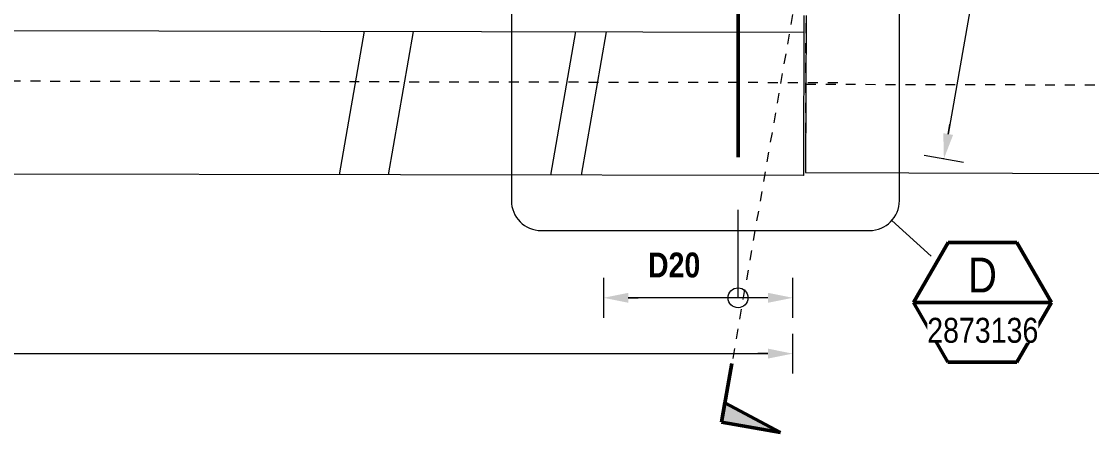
# Model space of a CAD drawing. Header units: metres. Extents: x -1150 to -1098, y 3 to 550.
# Drawn here: x -1119.25 to -1108.52, y 505.11 to 509.23 of the extents above; entities that cross this region are included whole.
import ezdxf

# ---------------------------------------------------------------- set-up
doc = ezdxf.new("R2010")
doc.units = ezdxf.units.M
for name, pattern in [('Dot_Section Line', [0.02, 0, -0.02]), ('JacobsDash', [0.0045, 0.003, -0.0015]), ('JacobsGridLine', [0.0145, 0.01, -0.001, 0.0025, -0.001])]:
    doc.linetypes.add(name, pattern=pattern)
for name, color, linetype, lineweight in [('A-ANNO-NOTE', 7, 'Continuous', 9), ('A-ANNO-SYMB', 7, 'Continuous', 9), ('A-DETL-GENF', 7, 'Continuous', 9), ('A-FLOR', 7, 'Continuous', 50), ('G-ANNO-TEXT', 7, 'Continuous', 9), ('S-BEAM', 7, 'Continuous', 50), ('S-BEAM-HDLN', 7, 'JacobsDash', 18), ('S-GRID', 7, 'Continuous', 9)]:
    doc.layers.add(name, color=color, linetype=linetype, lineweight=lineweight)
doc.layers.add('G-ANNO-SYMB', color=7, linetype='Continuous', lineweight=35, true_color=0x0080ff)
doc.styles.add('Arial Narrow', font='ARIALN.TTF', dxfattribs={"height": 0.35})
doc.styles.add('Arial Narrow_1', font='ARIALN.TTF', dxfattribs={"height": 0.25})
doc.styles.add('Arial Narrow_B', font='ARIALNB.TTF', dxfattribs={"height": 0.25})

# ---------------------------------------------------------------- blocks, each defined once
blk = doc.blocks.new('03_SFR_ACS_Abutment_BR08_Retaining wall CS - ABUTMENT SOUTH WEST_B08-7985321-DRG-2873131 - DECK REINFORCEMENT PLAN')
at = {"layer": 'S-BEAM', "lineweight": 13}
for p, q in [((-1111.177, 509.487), (-1111.197, 509.487)), ((-1101.407, 507.691), (-1101.403, 509.466)), ((-1101.403, 509.466), (-1101.406, 507.691)), ((-1101.403, 509.466), (-1101.403, 509.466)), ((-1111.383, 509.289), (-1111.387, 507.713)), ((-1111.387, 507.713), (-1101.407, 507.691)), ((-1101.406, 507.691), (-1101.407, 507.691)), ((-1101.407, 507.691), (-1101.407, 507.691))]:
    blk.add_line(p, q, dxfattribs=at)
at = {"layer": 'S-BEAM-HDLN', "lineweight": 13}
blk.add_line((-1111.386, 507.713), (-1111.382, 509.488), dxfattribs=at)
blk = doc.blocks.new('T2DExtentArrowReinf_v1 - Extent-9077310-DRG-2873131 - DECK REINFORCEMENT PLAN')
at = {"layer": 'A-DETL-GENF'}
for p, q in [((0.25, 0), (38.35, 0)), ((38.6, -0.01), (38.6, 0))]:
    blk.add_line(p, q, dxfattribs=at)
blk = doc.blocks.new('T2DExtentArrowReinf_v1 - Extent-7466196-DRG-2873131 - DECK REINFORCEMENT PLAN')
at = {"layer": 'A-DETL-GENF'}
for p, q in [((0.25, 0), (30.302, 0)), ((30.552, -0.01), (30.552, 0))]:
    blk.add_line(p, q, dxfattribs=at)
blk = doc.blocks.new('CS_DET_Rebar Combined - Multiple Bar-7466114-DRG-2873131 - DECK REINFORCEMENT PLAN')
at = {"layer": 'A-DETL-GENF', "lineweight": 50}
blk.add_line((0, 0), (1.969, 0), dxfattribs=at)
blk = doc.blocks.new('T2DExtentArrowReinf_v1 - Extent-7466445-DRG-2873131 - DECK REINFORCEMENT PLAN')
at = {"layer": 'A-DETL-GENF'}
for p, q in [((0, 0.01), (0, -0.01)), ((0.25, 0), (1.65, 0)), ((0.549, 0), (0.549, -0.882)), ((1.9, -0.01), (1.9, 0))]:
    blk.add_line(p, q, dxfattribs=at)
blk = doc.blocks.new('Detail View - SheetRef-4900799-DRG-2873131 - DECK REINFORCEMENT PLAN')
at = {"layer": 'A-ANNO-SYMB', "lineweight": 50}
for p, q in [((-0.00346, 0.006), (-0.00693, 0)), ((0.00346, 0.006), (-0.00346, 0.006)), ((0.00693, 0), (0.00346, 0.006)), ((-0.00693, 0), (0.00693, 0)), ((-0.00693, 0), (-0.00347, -0.006)), ((0.00346, -0.006), (0.00693, 0)), ((-0.00347, -0.006), (0.00346, -0.006))]:
    blk.add_line(p, q, dxfattribs=at)
blk = doc.blocks.new('Drafting View - sectionTail-4870194-DRG-2873131 - DECK REINFORCEMENT PLAN')
at = {"layer": 'G-ANNO-SYMB', "lineweight": 9}
blk.add_hatch(color=7, dxfattribs=at).paths.add_polyline_path([(-0.006, 0.006), (-0.004, 0), (-0.006, 0)])
at = {"layer": 'G-ANNO-SYMB', "color": 7, "lineweight": 50}
for p, q in [((-0.006, 0.006), (-0.006, 0)), ((-0.004, 0), (-0.006, 0.006)), ((-0.006, 0), (-0.004, 0)), ((-0.006, 0), (0, 0))]:
    blk.add_line(p, q, dxfattribs=at)

msp = doc.modelspace()

# ---------------------------------------------------------------- hatches: boundary and pattern name
at = {"layer": 'A-ANNO-NOTE', "lineweight": 5}
for points in [[(-1109.9993, 507.8539), (-1109.9071, 508.0916), (-1110.0056, 508.1087)], [(-1113.1659, 506.4077), (-1113.1659, 506.5077), (-1113.4159, 506.4577)], [(-1111.7659, 506.4077), (-1111.5159, 506.4577), (-1111.7659, 506.5077)], [(-1111.7659, 505.8477), (-1111.5159, 505.8977), (-1111.7659, 505.9477)]]:
    msp.add_hatch(color=256, dxfattribs=at).paths.add_polyline_path(points)

# ---------------------------------------------------------------- linework, layer by layer
at = {"layer": 'A-ANNO-NOTE'}
for p, q in [((-1109.9563, 508.1002), (-1109.9392, 508.1987)), ((-1110.1963, 507.8882), (-1109.8022, 507.8196)), ((-1113.4159, 506.6577), (-1113.4159, 506.2577)), ((-1111.5159, 506.2577), (-1111.5159, 506.6577)), ((-1113.1659, 506.4577), (-1113.0659, 506.4577)), ((-1111.7659, 506.4577), (-1111.8659, 506.4577)), ((-1111.5159, 505.6977), (-1111.5159, 506.0977)), ((-1111.7659, 505.8977), (-1111.8659, 505.8977))]:
    msp.add_line(p, q, dxfattribs=at)
msp.add_circle((-1112.065, 506.4577), 0.1, dxfattribs=at)
at = {"layer": 'A-ANNO-SYMB', "lineweight": 18}
for p, q in [((-1114.3393, 511.0985), (-1114.3393, 507.4323)), ((-1110.446, 507.4323), (-1110.446, 511.0985)), ((-1110.5231, 507.2315), (-1110.127, 506.8747)), ((-1114.0393, 507.1323), (-1110.746, 507.1323))]:
    msp.add_line(p, q, dxfattribs=at)
for centre, start, end in [((-1114.0393, 507.4323), 180, 270), ((-1110.746, 507.4323), 270, 0)]:
    msp.add_arc(centre, 0.3, start, end, dxfattribs=at)
at = {"layer": 'A-FLOR', "lineweight": 13}
for p, q in [((-1111.4038, 509.2883), (-1111.4068, 507.6833)), ((-1111.4068, 507.6833), (-1136.0867, 507.7294))]:
    msp.add_line(p, q, dxfattribs=at)
at = {"layer": 'S-BEAM', "lineweight": 13}
for p, q in [((-1125.416, 509.1494), (-1111.4029, 509.1233)), ((-1116.0623, 507.692), (-1115.8115, 509.1315)), ((-1115.3244, 509.1306), (-1115.5752, 507.6911)), ((-1113.9431, 507.688), (-1113.6923, 509.1275)), ((-1113.3878, 509.127), (-1113.6386, 507.6874)), ((-1111.4056, 507.6833), (-1111.4068, 507.6833))]:
    msp.add_line(p, q, dxfattribs=at)
at = {"layer": 'S-GRID', "linetype": 'JacobsGridLine', "lineweight": 18}
for p, q in [((-1144.3646, 508.6798), (-1110.9802, 508.6175)), ((-1111.3849, 508.6004), (-1100.0455, 508.5754))]:
    msp.add_line(p, q, dxfattribs=at)

# ---------------------------------------------------------------- block references
at = {"layer": 'A-ANNO-SYMB', "lineweight": 50, "xscale": 99.99999999999994, "yscale": 99.99999999999994, "zscale": 99.99999999999994}
msp.add_blockref('Detail View - SheetRef-4900799-DRG-2873131 - DECK REINFORCEMENT PLAN', (-1109.6123, 506.411), dxfattribs=at)
at = {"layer": 'A-DETL-GENF'}
for name, p, rotation in [('T2DExtentArrowReinf_v1 - Extent-9077310-DRG-2873131 - DECK REINFORCEMENT PLAN', (-1103.3741, 545.8811), 260.1169774653487), ('CS_DET_Rebar Combined - Multiple Bar-7466114-DRG-2873131 - DECK REINFORCEMENT PLAN', (-1112.065, 507.8691), 90.0000000000008), ('T2DExtentArrowReinf_v1 - Extent-7466445-DRG-2873131 - DECK REINFORCEMENT PLAN', (-1111.5159, 506.4577), 180)]:
    msp.add_blockref(name, p, dxfattribs=dict(at, rotation=rotation))
msp.add_blockref('T2DExtentArrowReinf_v1 - Extent-7466196-DRG-2873131 - DECK REINFORCEMENT PLAN', (-1142.0678, 505.8977), dxfattribs=at)
at = {"layer": 'G-ANNO-SYMB', "color": 7, "lineweight": 50, "extrusion": (0, 0, -1), "xscale": 99.99999999999994, "yscale": 99.99999999999994, "zscale": 99.99999999999994, "rotation": 99.88305498009431}
msp.add_blockref('Drafting View - sectionTail-4870194-DRG-2873131 - DECK REINFORCEMENT PLAN', (1112.1274, 505.7996), dxfattribs=at)
at = {"layer": 'S-BEAM-HDLN', "lineweight": 13}
msp.add_blockref('03_SFR_ACS_Abutment_BR08_Retaining wall CS - ABUTMENT SOUTH WEST_B08-7985321-DRG-2873131 - DECK REINFORCEMENT PLAN', (0, 0), dxfattribs=at)

# ---------------------------------------------------------------- next in the draw order: texts
at = {"layer": 'A-ANNO-SYMB', "insert": (-1109.7569, 506.8608), "char_height": 0.35, "attachment_point": 1, "style": 'Arial Narrow', "bg_fill": 3, "box_fill_scale": 1, "bg_fill_color": 256, "bg_fill_transparency": 0}
msp.add_mtext('D', dxfattribs=at)
at = {"layer": 'A-ANNO-SYMB', "insert": (-1110.1669, 506.2567), "char_height": 0.25, "attachment_point": 1, "style": 'Arial Narrow_1', "bg_fill": 3, "box_fill_scale": 1, "bg_fill_color": 256, "bg_fill_true_color": 13158600, "bg_fill_transparency": 0}
msp.add_mtext('2873136', dxfattribs=at)
at = {"layer": 'G-ANNO-TEXT', "insert": (-1112.9687, 506.9118), "char_height": 0.25, "attachment_point": 1, "style": 'Arial Narrow_B', "bg_fill": 3, "box_fill_scale": 1, "bg_fill_color": 256, "bg_fill_transparency": 0}
msp.add_mtext('D20', dxfattribs=at)

# ---------------------------------------------------------------- next in the draw order: linework, layer by layer
at = {"layer": 'G-ANNO-SYMB', "color": 7, "linetype": 'Dot_Section Line', "lineweight": 9, "true_color": 0xffffff}
msp.add_line((-1104.6181, 548.9013), (-1112.1274, 505.7996), dxfattribs=at)

doc.saveas('drawing.dxf')
